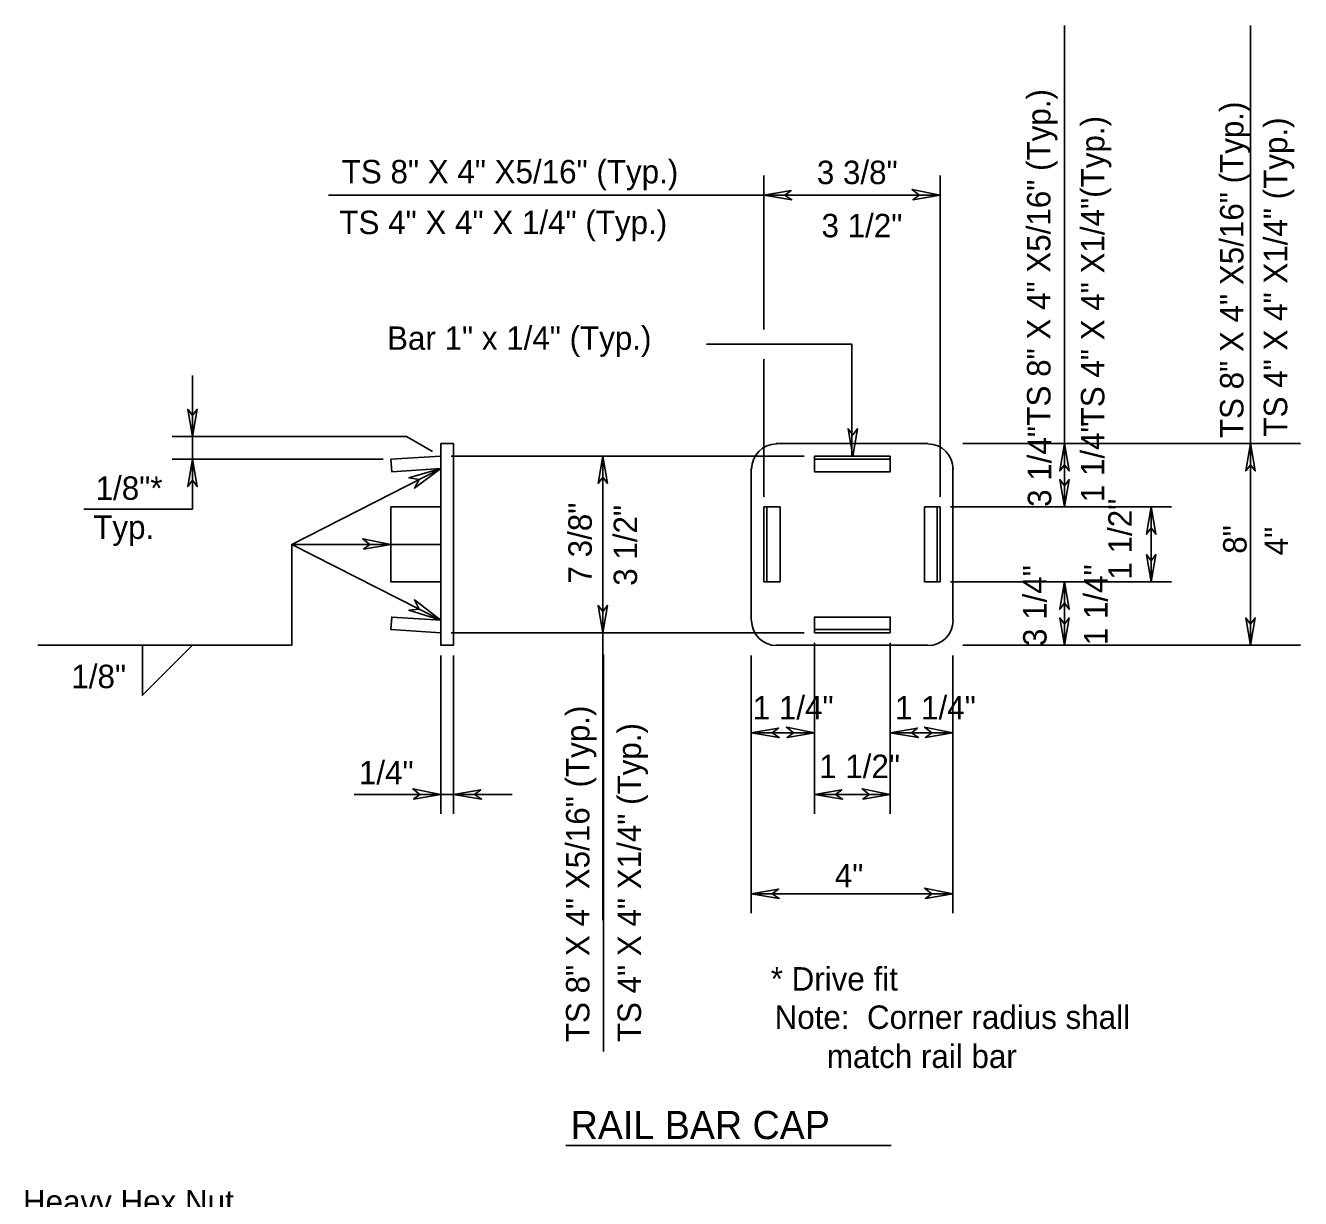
# Model space of a CAD drawing. Extents: x 499999.87 to 500002.82, y 499999.96 to 500001.79.
# Drawn here: x 500001.279 to 500001.815, y 500000.529 to 500001.022 of the extents above; entities that cross this region are included whole.
import ezdxf

# ---------------------------------------------------------------- set-up
doc = ezdxf.new("R2010")
doc.units = 0
for name, color, linetype in [('1', 7, 'Continuous'), ('16', 7, 'Continuous'), ('18', 7, 'Continuous'), ('2', 7, 'Continuous')]:
    doc.layers.add(name, color=color, linetype=linetype)

msp = doc.modelspace()

# ---------------------------------------------------------------- linework, layer by layer
at = {"layer": '1'}
for points in [[(500001.58924, 500000.95046), (500001.60105, 500000.94849), (500001.5981, 500000.95046), (500001.60072, 500000.95243)], [(500001.66339, 500000.95046), (500001.65157, 500000.95276), (500001.65453, 500000.95046), (500001.6519, 500000.94849)], [(500001.34941, 500000.84908), (500001.35138, 500000.86056), (500001.34941, 500000.85794), (500001.34744, 500000.86056)], [(500001.62664, 500000.84088), (500001.62861, 500000.85236), (500001.62664, 500000.84974), (500001.62467, 500000.85236)], [(500001.71555, 500000.84613), (500001.71358, 500000.83465), (500001.71555, 500000.83727), (500001.71752, 500000.83465)], [(500001.79364, 500000.84613), (500001.79167, 500000.83465), (500001.79364, 500000.83727), (500001.7956, 500000.83465)], [(500001.34941, 500000.83957), (500001.34744, 500000.82808), (500001.34941, 500000.83071), (500001.35138, 500000.82808)], [(500001.45374, 500000.83563), (500001.44029, 500000.83169), (500001.44455, 500000.83104), (500001.44259, 500000.82743)], [(500001.52165, 500000.84088), (500001.51969, 500000.8294), (500001.52165, 500000.83202), (500001.52362, 500000.8294)], [(500001.71555, 500000.81955), (500001.71752, 500000.83104), (500001.71555, 500000.82841), (500001.71358, 500000.83104)], [(500001.75197, 500000.81955), (500001.75, 500000.80807), (500001.75197, 500000.8107), (500001.75394, 500000.80807)], [(500001.43274, 500000.80381), (500001.42093, 500000.8061), (500001.42388, 500000.80381), (500001.42126, 500000.80184)], [(500001.75197, 500000.78806), (500001.75394, 500000.79954), (500001.75197, 500000.79692), (500001.75, 500000.79954)], [(500001.71555, 500000.78806), (500001.71358, 500000.77657), (500001.71555, 500000.7792), (500001.71752, 500000.77657)], [(500001.45374, 500000.77198), (500001.44259, 500000.78051), (500001.44455, 500000.77657), (500001.44029, 500000.77625)], [(500001.52165, 500000.76673), (500001.52362, 500000.77822), (500001.52165, 500000.77559), (500001.51969, 500000.77822)], [(500001.71555, 500000.76148), (500001.71752, 500000.77297), (500001.71555, 500000.77034), (500001.71358, 500000.77297)], [(500001.79364, 500000.76148), (500001.7956, 500000.77297), (500001.79364, 500000.77034), (500001.79167, 500000.77297)], [(500001.58399, 500000.72474), (500001.5958, 500000.72277), (500001.59285, 500000.72474), (500001.59547, 500000.72671)], [(500001.61056, 500000.72474), (500001.59875, 500000.72703), (500001.60171, 500000.72474), (500001.59908, 500000.72277)], [(500001.64239, 500000.72474), (500001.6542, 500000.72277), (500001.65125, 500000.72474), (500001.65387, 500000.72671)], [(500001.66864, 500000.72474), (500001.65682, 500000.72703), (500001.65978, 500000.72474), (500001.65715, 500000.72277)], [(500001.45374, 500000.69882), (500001.44193, 500000.70112), (500001.44488, 500000.69882), (500001.44226, 500000.69685)], [(500001.45899, 500000.69882), (500001.4708, 500000.69685), (500001.46785, 500000.69882), (500001.47047, 500000.70079)], [(500001.61056, 500000.69882), (500001.62238, 500000.69685), (500001.61942, 500000.69882), (500001.62205, 500000.70079)], [(500001.64239, 500000.69882), (500001.63058, 500000.70112), (500001.63353, 500000.69882), (500001.63091, 500000.69685)], [(500001.58399, 500000.65715), (500001.5958, 500000.65518), (500001.59285, 500000.65715), (500001.59547, 500000.65912)], [(500001.66864, 500000.65715), (500001.65682, 500000.65945), (500001.65978, 500000.65715), (500001.65715, 500000.65518)]]:
    msp.add_lwpolyline(points, close=True, dxfattribs=at)
at = {"layer": '16'}
for p, q in [((500001.71555, 500001.02165), (500001.71555, 500000.84613)), ((500001.79364, 500000.76148), (500001.79364, 500001.02165)), ((500001.58924, 500000.89403), (500001.58924, 500000.95866)), ((500001.66339, 500000.82382), (500001.66339, 500000.95866)), ((500001.58924, 500000.95046), (500001.4065, 500000.95046)), ((500001.58924, 500000.95046), (500001.66339, 500000.95046)), ((500001.58924, 500000.82382), (500001.58924, 500000.88156)), ((500001.34941, 500000.87467), (500001.34941, 500000.84908)), ((500001.34941, 500000.83957), (500001.34941, 500000.84908)), ((500001.65814, 500000.84613), (500001.59449, 500000.84613)), ((500001.59449, 500000.84613), (500001.65814, 500000.84613)), ((500001.6729, 500000.84613), (500001.81463, 500000.84613)), ((500001.71555, 500000.81955), (500001.71555, 500000.84613)), ((500001.34088, 500000.83957), (500001.42946, 500000.83957)), ((500001.34941, 500000.81857), (500001.34941, 500000.83957)), ((500001.6063, 500000.84088), (500001.45801, 500000.84088)), ((500001.52165, 500000.646), (500001.52165, 500000.84088)), ((500001.58399, 500000.83563), (500001.58399, 500000.77198)), ((500001.58399, 500000.77198), (500001.58399, 500000.83563)), ((500001.64239, 500000.84088), (500001.61056, 500000.84088)), ((500001.61056, 500000.83957), (500001.64239, 500000.83957)), ((500001.66864, 500000.77198), (500001.66864, 500000.83563)), ((500001.66864, 500000.83563), (500001.66864, 500000.77198)), ((500001.58924, 500000.81955), (500001.58924, 500000.78806)), ((500001.59055, 500000.78806), (500001.59055, 500000.81955)), ((500001.66207, 500000.78806), (500001.66207, 500000.81955)), ((500001.66339, 500000.78806), (500001.66339, 500000.81955)), ((500001.66765, 500000.81955), (500001.7605, 500000.81955)), ((500001.75197, 500000.78806), (500001.75197, 500000.81955)), ((500001.30381, 500000.81857), (500001.34941, 500000.81857)), ((500001.39108, 500000.80381), (500001.45374, 500000.77198)), ((500001.39108, 500000.80381), (500001.43274, 500000.80381)), ((500001.43274, 500000.80381), (500001.44521, 500000.80381)), ((500001.44521, 500000.80381), (500001.45374, 500000.80381)), ((500001.66765, 500000.78806), (500001.7605, 500000.78806)), ((500001.71555, 500000.76148), (500001.71555, 500000.78806)), ((500001.6063, 500000.76673), (500001.45801, 500000.76673)), ((500001.61056, 500000.76804), (500001.64239, 500000.76804)), ((500001.64239, 500000.76673), (500001.61056, 500000.76673)), ((500001.59449, 500000.76148), (500001.65814, 500000.76148)), ((500001.65814, 500000.76148), (500001.59449, 500000.76148)), ((500001.61056, 500000.76247), (500001.61056, 500000.69062)), ((500001.64239, 500000.76247), (500001.64239, 500000.69062)), ((500001.6729, 500000.76148), (500001.81463, 500000.76148)), ((500001.75197, 500000.76148), (500001.75197, 500000.76148)), ((500001.45374, 500000.75722), (500001.45374, 500000.69062)), ((500001.45899, 500000.75722), (500001.45899, 500000.69062)), ((500001.52198, 500000.75755), (500001.52198, 500000.59088)), ((500001.58399, 500000.75722), (500001.58399, 500000.64895)), ((500001.66864, 500000.75722), (500001.66864, 500000.64895)), ((500001.58399, 500000.72474), (500001.61056, 500000.72474)), ((500001.64239, 500000.72474), (500001.66864, 500000.72474)), ((500001.41732, 500000.69882), (500001.45374, 500000.69882)), ((500001.45374, 500000.69882), (500001.45899, 500000.69882)), ((500001.4836, 500000.69882), (500001.45899, 500000.69882)), ((500001.58399, 500000.69882), (500001.58399, 500000.69882)), ((500001.61056, 500000.69882), (500001.64239, 500000.69882)), ((500001.66864, 500000.69882), (500001.66864, 500000.69882)), ((500001.58399, 500000.65715), (500001.66864, 500000.65715))]:
    msp.add_line(p, q, dxfattribs=at)
for points in [[(500001.56529, 500000.8878), (500001.62631, 500000.8878), (500001.62631, 500000.84088)], [(500001.45013, 500000.84285), (500001.4393, 500000.84908), (500001.34088, 500000.84908)], [(500001.45374, 500000.84613), (500001.45899, 500000.84613), (500001.45899, 500000.76148), (500001.45374, 500000.76148), (500001.45374, 500000.76673), (500001.43274, 500000.76804), (500001.43307, 500000.77329), (500001.45374, 500000.77198), (500001.45374, 500000.78806), (500001.43274, 500000.78806), (500001.43274, 500000.81955), (500001.45374, 500000.81955), (500001.45374, 500000.83563), (500001.43307, 500000.83432), (500001.43274, 500000.83957), (500001.45374, 500000.84088), (500001.45374, 500000.84613)], [(500001.45899, 500000.84613), (500001.45899, 500000.76148), (500001.45374, 500000.76148), (500001.45374, 500000.84613), (500001.45899, 500000.84613)], [(500001.28445, 500000.76148), (500001.39108, 500000.76148), (500001.39108, 500000.80381), (500001.45374, 500000.83563)], [(500001.45374, 500000.83563), (500001.43307, 500000.83432), (500001.43274, 500000.83957), (500001.45374, 500000.84088)], [(500001.61056, 500000.84088), (500001.61056, 500000.83432), (500001.64239, 500000.83432), (500001.64239, 500000.84088)], [(500001.45374, 500000.81955), (500001.43274, 500000.81955), (500001.43274, 500000.78806), (500001.45374, 500000.78806)], [(500001.58924, 500000.78806), (500001.59613, 500000.78806), (500001.59613, 500000.81955), (500001.58924, 500000.81955)], [(500001.66339, 500000.81955), (500001.65682, 500000.81955), (500001.65682, 500000.78806), (500001.66339, 500000.78806)], [(500001.45374, 500000.77198), (500001.43307, 500000.77329), (500001.43274, 500000.76804), (500001.45374, 500000.76673)], [(500001.61056, 500000.76673), (500001.61056, 500000.77329), (500001.64239, 500000.77329), (500001.64239, 500000.76673)], [(500001.32841, 500000.76148), (500001.32841, 500000.74049), (500001.34941, 500000.76148)]]:
    msp.add_lwpolyline(points, dxfattribs=at)
for centre, start, end in [((500001.59471, 500000.83539), 90, 180), ((500001.59471, 500000.83539), 90, 180), ((500001.65821, 500000.83539), 0, 90), ((500001.65821, 500000.83539), 0, 90), ((500001.59471, 500000.77189), 180, 270), ((500001.59471, 500000.77189), 180, 270), ((500001.65821, 500000.77189), 270, 0), ((500001.65821, 500000.77189), 270, 0)]:
    msp.add_arc(centre, 0.01058, start, end, dxfattribs=at)
at = {"layer": '2'}
msp.add_line((500001.50623, 500000.55151), (500001.64272, 500000.55151), dxfattribs=at)

# ---------------------------------------------------------------- texts
at = {"layer": '18'}
for s, height, p in [('TS 8" X 4" X5/16" (Typ.)', 0.0098425, (500001.70965, 500000.85367)), ('TS 8" X 4" X5/16" (Typ.)', 0.0098425, (500001.79068, 500000.84843)), ('TS 4" X 4" X1/4"(Typ.)', 0.0098425, (500001.73228, 500000.85335)), ('TS 4" X 4" X1/4" (Typ.)', 0.0098425, (500001.80906, 500000.84908)), ('3 1/4"', 0.009843, (500001.70997, 500000.81955)), ('1 1/4"', 0.009843, (500001.73228, 500000.82152)), ('7 3/8"', 0.009843, (500001.51706, 500000.7874)), ('3 1/2"', 0.009843, (500001.53609, 500000.78642)), ('1 1/2"', 0.009843, (500001.74377, 500000.78904)), ('8"', 0.009843, (500001.79199, 500000.79987)), ('4"', 0.009843, (500001.80938, 500000.79921)), ('3 1/4"', 0.009843, (500001.70801, 500000.76115)), ('1 1/4"', 0.009843, (500001.7336, 500000.76148)), ('TS 8" X 4" X5/16" (Typ.)', 0.0098425, (500001.51608, 500000.59482)), ('TS 4" X 4" X1/4" (Typ.)', 0.0098425, (500001.53773, 500000.59482))]:
    msp.add_text(s, height=height, rotation=90, dxfattribs=at).set_placement(p)
for s, height, p in [('TS 8" X 4" X5/16" (Typ.)', 0.0098425, (500001.41207, 500000.95538)), ('3 3/8"', 0.009843, (500001.61155, 500000.95505)), ('TS 4" X 4" X 1/4" (Typ.)', 0.0098425, (500001.41109, 500000.93406)), ('3 1/2"', 0.009843, (500001.61352, 500000.93274)), ('Bar 1" x 1/4" (Typ.)', 0.0098425, (500001.4311, 500000.8855)), ('1/8"*', 0.009843, (500001.30873, 500000.82251)), ('Typ.', 0.009843, (500001.30774, 500000.8061)), ('1/8"', 0.009843, (500001.29856, 500000.74344)), ('1 1/4"', 0.009843, (500001.58465, 500000.73031)), ('1 1/4"', 0.009843, (500001.64436, 500000.73031)), ('1/4"', 0.009843, (500001.41929, 500000.70308)), ('1 1/2"', 0.009843, (500001.61253, 500000.70571)), ('4"', 0.009843, (500001.61909, 500000.65978)), ('* Drive fit', 0.0098425, (500001.59219, 500000.61647)), ('Note:  Corner radius shall', 0.0098425, (500001.59383, 500000.60039)), ('      match rail bar', 0.0098425, (500001.59383, 500000.58399)), ('Heavy Hex Nut', 0.0098425, (500001.27822, 500000.52297))]:
    msp.add_text(s, height=height, dxfattribs=at).set_placement(p)
at = {"layer": '2'}
msp.add_text('RAIL BAR CAP', height=0.011811, dxfattribs=at).set_placement((500001.5082, 500000.55413))

doc.saveas('drawing.dxf')
